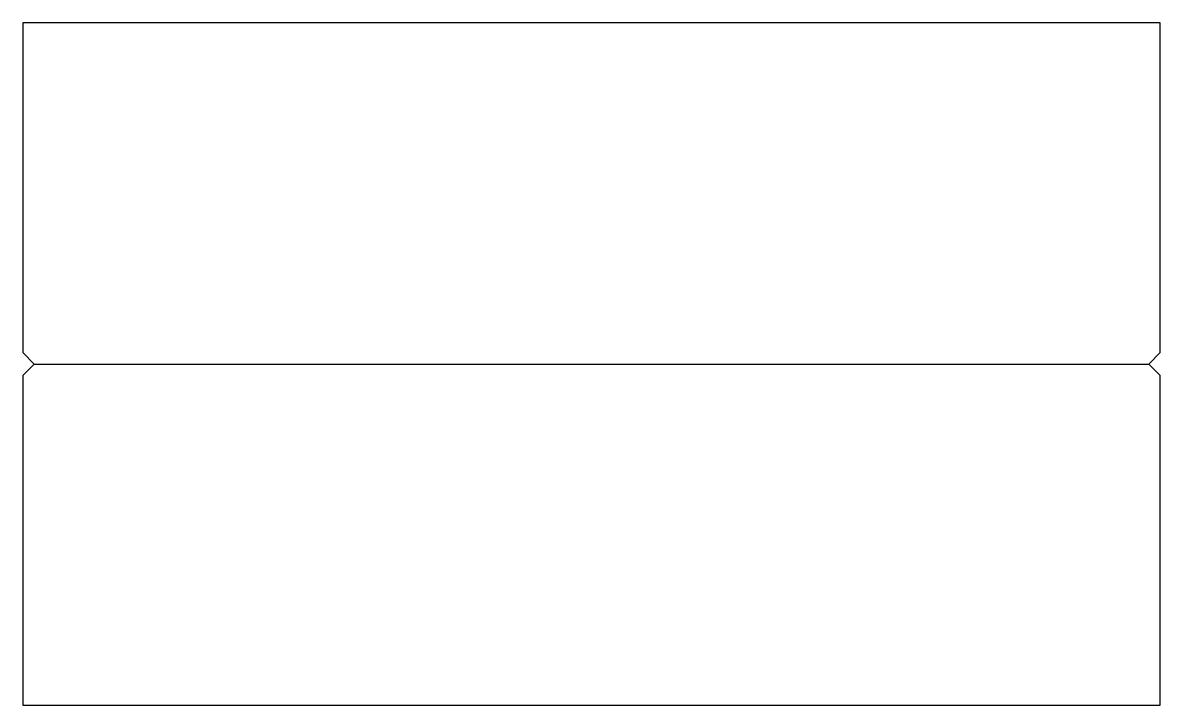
# Model space of a CAD drawing. Header units: millimetres. Extents: x 0 to 100, y 0 to 60.
import ezdxf

# ---------------------------------------------------------------- set-up
doc = ezdxf.new("R2010")
doc.units = ezdxf.units.MM
doc.layers.add('BEND', color=1, linetype='Continuous')

msp = doc.modelspace()

# ---------------------------------------------------------------- linework, layer by layer
msp.add_lwpolyline([(0, 0), (100, 0), (100, 29), (99, 30), (100, 31), (100, 60), (0, 60), (0, 31), (1, 30), (0, 29)], close=True)
at = {"layer": 'BEND'}
msp.add_line((1, 30), (99, 30), dxfattribs=at)

doc.saveas('drawing.dxf')
